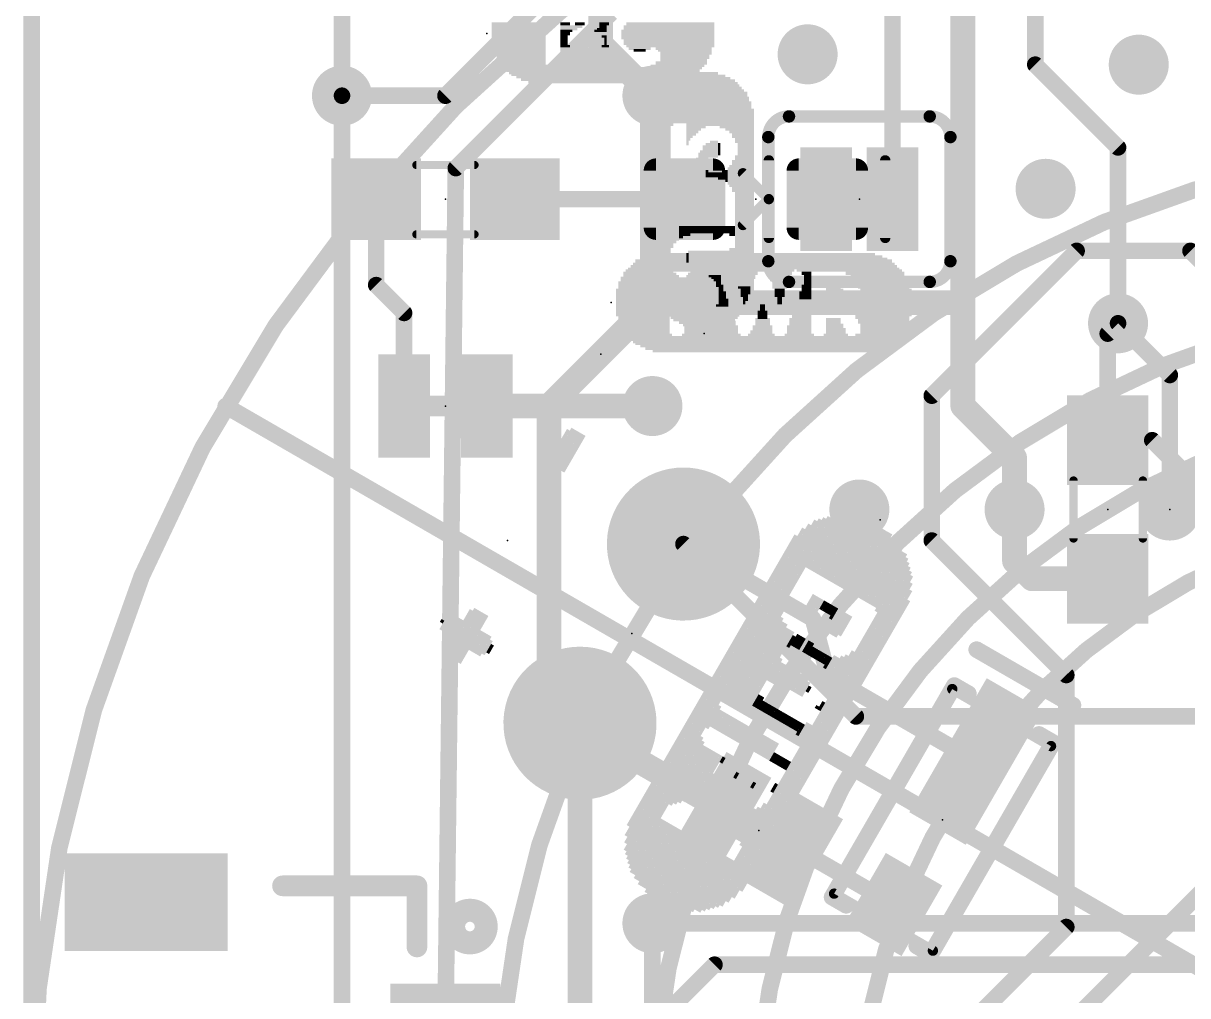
# Model space of a CAD drawing. Extents: x -32 to 75, y -41 to 41.
# Drawn here: x -0.1 to 14.19, y 20.7 to 32.64 of the extents above; entities that cross this region are included whole.
import ezdxf

# ---------------------------------------------------------------- set-up
doc = ezdxf.new("R2010")
doc.units = 0
for name, color, linetype in [('1', 12, 'CONTINUOUS'), ('16', 132, 'CONTINUOUS'), ('17', 110, 'CONTINUOUS'), ('18', 110, 'CONTINUOUS'), ('20', 31, 'CONTINUOUS'), ('21', 41, 'CONTINUOUS'), ('22', 40, 'CONTINUOUS'), ('23', 53, 'CONTINUOUS'), ('24', 53, 'CONTINUOUS'), ('51', 53, 'CONTINUOUS')]:
    doc.layers.add(name, color=color, linetype=linetype)

# ---------------------------------------------------------------- blocks, each defined once
blk = doc.blocks.new('ROUNDP')
at = {"const_width": 0.5}
blk.add_lwpolyline([(0, -0.25, 1), (0, 0.25, 1), (0, -0.25)], format="xyb", dxfattribs=at)
blk = doc.blocks.new('RECT')
blk.add_solid([(-0.5, -0.5), (0.5, -0.5), (-0.5, 0.5), (0.5, 0.5)])
blk = doc.blocks.new('RECT160000X160000R30')
at = {"const_width": 0.15}
blk.add_lwpolyline([(0.425, -0.35), (0.425, 0.35, 0.4142), (0.35, 0.425), (-0.35, 0.425, 0.4142), (-0.425, 0.35), (-0.425, -0.35, 0.4142), (-0.35, -0.425), (0.35, -0.425, 0.4142)], format="xyb", close=True, dxfattribs=at)
blk.add_solid([(-0.3754, -0.3754), (0.3754, -0.3754), (-0.3754, 0.3754), (0.3754, 0.3754)])
blk = doc.blocks.new('PIE')
at = {"const_width": 0.5}
blk.add_lwpolyline([(0, -0.25, 1), (0, 0.25, 1), (0, -0.25)], format="xyb", dxfattribs=at)
blk = doc.blocks.new('ROUNDV')
at = {"const_width": 0.5}
blk.add_lwpolyline([(0, -0.25, 1), (0, 0.25, 1), (0, -0.25)], format="xyb", dxfattribs=at)

msp = doc.modelspace()

# ---------------------------------------------------------------- linework, layer by layer
at = {"layer": '1'}
for points, const_width in [([(0, 40.64), (0, 0)], 0.2032), ([(6.985, 34.29), (6.985, 32.385)], 0.3048), ([(3.81, 31.75), (3.81, 33.44)], 0.2032), ([(7.62, 31.75), (6.985, 32.385)], 0.3048), ([(4.23, 29.425), (4.23, 30.48)], 0.2032), ([(5.93, 30.48), (8.013, 30.48)], 0.2032), ([(12.827, 29.845), (11.049, 28.067)], 0.2032), ([(14.224, 29.845), (12.827, 29.845)], 0.2032), ([(14.732, 29.337), (14.224, 29.845)], 0.2032), ([(4.572, 29.083), (4.23, 29.425)], 0.2032), ([(4.572, 27.94), (4.572, 29.083)], 0.2032), ([(13.335, 28.956), (13.208, 28.829)], 0.2032), ([(13.208, 27.52), (13.208, 28.829)], 0.2032), ([(11.049, 28.067), (11.049, 26.289)], 0.2032), ([(5.588, 27.94), (7.62, 27.94)], 0.3048), ([(13.755, 27.52), (13.208, 27.52)], 0.2032), ([(14.605, 26.67), (13.755, 27.52)], 0.2032), ([(12.065, 26.67), (12.065, 26.035)], 0.3048), ([(9.5897, 25.3286), (8.001, 26.2458)], 0.2032), ([(12.7, 24.638), (11.049, 26.289)], 0.2032), ([(12.28, 25.82), (12.065, 26.035)], 0.3048), ([(13.208, 25.82), (12.28, 25.82)], 0.3048), ([(9.7783, 24.6248), (9.5897, 25.3286)], 0.2032), ([(11.5946, 23.5762), (9.7783, 24.6248)], 0.2032), ([(12.7, 24.638), (12.7, 21.5444)], 0.2032), ([(6.731, 24.0461), (6.731, 20.32)], 0.3048), ([(6.731, 24.0461), (6.731, 24.0049)], 0.3048), ([(6.7461, 23.9898), (6.731, 24.0049)], 0.3048), ([(8.4872, 22.9846), (6.7461, 23.9898)], 0.3048), ([(9.4204, 22.4909), (9.3671, 22.4766)], 0.2032), ([(10.5811, 21.8207), (9.4204, 22.4909)], 0.2032), ([(14.351, 21.971), (12.7, 20.32)], 0.2032), ([(7.62, 21.59), (7.62, 20.32)], 0.2032), ([(12.7, 21.5444), (11.4756, 20.32)], 0.2032)]:
    msp.add_lwpolyline(points, dxfattribs=dict(at, const_width=const_width))
for points, const_width in [([(7.0389, 32.4389, 1), (6.9311, 32.3311)], 0.1524), ([(6.9088, 32.385, 1), (7.0612, 32.385)], 0.1524), ([(7.5661, 31.6961, 1), (7.6739, 31.8039)], 0.1524), ([(3.7592, 31.75, 1), (3.8608, 31.75)], 0.1016), ([(4.2808, 30.48, 1), (4.1792, 30.48)], 0.1016), ([(5.93, 30.5308, 1), (5.93, 30.4292)], 0.1016), ([(8.013, 30.4292, 1), (8.013, 30.5308)], 0.1016), ([(12.827, 29.8958, 1), (12.827, 29.7942)], 0.1016), ([(12.8629, 29.8091, 1), (12.7911, 29.8809)], 0.1016), ([(14.2599, 29.8809, 1), (14.1881, 29.8091)], 0.1016), ([(14.224, 29.7942, 1), (14.224, 29.8958)], 0.1016), ([(4.2659, 29.4609, 1), (4.1941, 29.3891)], 0.1016), ([(4.1792, 29.425, 1), (4.2808, 29.425)], 0.1016), ([(4.6228, 29.083, 1), (4.5212, 29.083)], 0.1016), ([(4.5361, 29.0471, 1), (4.6079, 29.1189)], 0.1016), ([(13.3709, 28.92, 1), (13.2991, 28.9919)], 0.1016), ([(13.2588, 28.829, 1), (13.1572, 28.829)], 0.1016), ([(13.1721, 28.8649, 1), (13.2439, 28.793)], 0.1016), ([(11.0998, 28.067, 1), (10.9982, 28.067)], 0.1016), ([(5.588, 28.0162, 1), (5.588, 27.8638)], 0.1524), ([(7.62, 27.8638, 1), (7.62, 28.0162)], 0.1524), ([(11.0131, 28.1029, 1), (11.0849, 28.0311)], 0.1016), ([(4.5212, 27.94, 1), (4.6228, 27.94)], 0.1016), ([(13.208, 27.5708, 1), (13.208, 27.4692)], 0.1016), ([(13.7909, 27.5559, 1), (13.7191, 27.484)], 0.1016), ([(13.755, 27.4692, 1), (13.755, 27.5707)], 0.1016), ([(13.1572, 27.52, 1), (13.2588, 27.52)], 0.1016), ([(12.1412, 26.67, 1), (11.9888, 26.67)], 0.1524), ([(8.0264, 26.2898, 1), (7.9756, 26.2018)], 0.1016), ([(11.0849, 26.3249, 1), (11.0131, 26.2531)], 0.1016), ([(10.9982, 26.289, 1), (11.0998, 26.289)], 0.1016), ([(12.1189, 26.0889, 1), (12.0111, 25.9811)], 0.1524), ([(11.9888, 26.035, 1), (12.1412, 26.035)], 0.1524), ([(12.28, 25.8962, 1), (12.28, 25.7438)], 0.1524), ([(12.2261, 25.7661, 1), (12.3339, 25.8739)], 0.1524), ([(13.208, 25.7438, 1), (13.208, 25.8962)], 0.1524), ([(9.6388, 25.3417, 1), (9.5407, 25.3154)], 0.1016), ([(9.5643, 25.2846, 1), (9.6151, 25.3726)], 0.1016), ([(9.8037, 24.6688, 1), (9.7529, 24.5808)], 0.1016), ([(12.7508, 24.638, 1), (12.6492, 24.638)], 0.1016), ([(12.6641, 24.6021, 1), (12.7359, 24.6739)], 0.1016), ([(9.7292, 24.6117, 1), (9.8274, 24.638)], 0.1016), ([(6.8072, 24.0461, 1), (6.6548, 24.0461)], 0.1524), ([(6.8072, 24.0461, 1), (6.6548, 24.0461)], 0.1524), ([(6.7849, 24.0588, 1), (6.6771, 23.951)], 0.1524), ([(6.6548, 24.0049, 1), (6.8072, 24.0049)], 0.1524), ([(6.7842, 24.0558, 1), (6.708, 23.9238)], 0.1524), ([(6.6922, 23.9359, 1), (6.8, 24.0437)], 0.1524), ([(11.5692, 23.5322, 1), (11.62, 23.6202)], 0.1016), ([(8.4491, 22.9186, 1), (8.5253, 23.0506)], 0.1524), ([(9.4458, 22.5349, 1), (9.395, 22.4469)], 0.1016), ([(9.4335, 22.4418, 1), (9.4072, 22.54)], 0.1016), ([(9.3539, 22.5257, 1), (9.3802, 22.4275)], 0.1016), ([(10.5557, 21.7767, 1), (10.6065, 21.8647)], 0.1016), ([(7.6708, 21.59, 1), (7.5692, 21.59)], 0.1016), ([(12.6492, 21.5444, 1), (12.7508, 21.5444)], 0.1016), ([(12.7359, 21.5085, 1), (12.6641, 21.5803)], 0.1016)]:
    msp.add_lwpolyline(points, format="xyb", dxfattribs=dict(at, const_width=const_width))
at = {"layer": '16'}
for points, const_width in [([(0, 40.64), (0, 0)], 0.2032), ([(11.43, 38.1), (5.08, 31.75)], 0.2032), ([(10.5664, 33.4264), (10.5664, 30.48)], 0.2032), ([(12.319, 33.401), (12.319, 32.131)], 0.2032), ([(11.43, 33.02), (11.43, 29.21)], 0.3048), ([(7.112, 32.766), (5.207, 30.861)], 0.2032), ([(13.335, 31.115), (12.319, 32.131)], 0.2032), ([(7.62, 31.75), (7.62, 29.21)], 0.3048), ([(3.81, 31.75), (3.81, 17.78)], 0.2032), ([(3.8101, 31.75), (3.81, 31.75)], 0.2032), ([(5.08, 31.75), (3.8101, 31.75)], 0.2032), ([(13.335, 31.115), (13.335, 28.956)], 0.2032), ([(5.207, 30.861), (5.08, 20.32)], 0.2032), ([(7.62, 29.21), (6.35, 27.94)], 0.3048), ([(11.43, 29.21), (7.62, 29.21)], 0.3048), ([(11.43, 29.21), (11.43, 27.94)], 0.3048), ([(13.97, 28.321), (13.335, 28.956)], 0.2032), ([(13.97, 28.321), (13.97, 26.67)], 0.2032), ([(6.35, 27.94), (6.35, 24.4271)], 0.3048), ([(7.62, 27.94), (6.35, 27.94)], 0.3048), ([(12.065, 27.305), (11.43, 27.94)], 0.3048), ([(12.065, 27.305), (12.065, 26.67)], 0.3048), ([(10.1168, 24.13), (8.001, 26.2458)], 0.2032), ([(6.731, 24.0461), (6.35, 24.4271)], 0.3048), ([(19.05, 24.13), (10.1168, 24.13)], 0.2032), ([(14.859, 21.59), (7.62, 21.59)], 0.2032), ([(8.382, 21.082), (7.62, 20.32)], 0.2032), ([(15.748, 21.082), (8.382, 21.082)], 0.2032)]:
    msp.add_lwpolyline(points, dxfattribs=dict(at, const_width=const_width))
for points, const_width in [([(12.3549, 32.1669, 1), (12.2831, 32.0951)], 0.1016), ([(12.2682, 32.131, 1), (12.3698, 32.131)], 0.1016), ([(7.6962, 31.75, 1), (7.5438, 31.75)], 0.1524), ([(3.8608, 31.75, 1), (3.7592, 31.75)], 0.1016), ([(3.7741, 31.7859, 1), (3.846, 31.714)], 0.1016), ([(3.8101, 31.8008, 1), (3.8101, 31.6992)], 0.1016), ([(3.846, 31.7141, 1), (3.7742, 31.7859)], 0.1016), ([(5.0441, 31.7859, 1), (5.1159, 31.7141)], 0.1016), ([(5.08, 31.6992, 1), (5.08, 31.8008)], 0.1016), ([(13.3858, 31.115, 1), (13.2842, 31.115)], 0.1016), ([(13.2991, 31.0791, 1), (13.3709, 31.1509)], 0.1016), ([(5.2578, 30.8604, 1), (5.1562, 30.8616)], 0.1016), ([(5.1711, 30.8969, 1), (5.2429, 30.8251)], 0.1016), ([(10.5156, 30.48, 1), (10.6172, 30.48)], 0.1016), ([(7.62, 29.2862, 1), (7.62, 29.1338)], 0.1524), ([(7.6739, 29.1561, 1), (7.5661, 29.2639)], 0.1524), ([(11.5062, 29.21, 1), (11.3538, 29.21)], 0.1524), ([(11.43, 29.1338, 1), (11.43, 29.2862)], 0.1524), ([(7.5438, 29.21, 1), (7.6962, 29.21)], 0.1524), ([(11.3538, 29.21, 1), (11.5062, 29.21)], 0.1524), ([(13.3709, 28.9919, 1), (13.2991, 28.92)], 0.1016), ([(13.2842, 28.956, 1), (13.3858, 28.956)], 0.1016), ([(14.0208, 28.321, 1), (13.9192, 28.321)], 0.1016), ([(13.9341, 28.285, 1), (14.0059, 28.3569)], 0.1016), ([(6.4262, 27.94, 1), (6.2738, 27.94)], 0.1524), ([(6.35, 28.0162, 1), (6.35, 27.8638)], 0.1524), ([(6.2961, 27.9939, 1), (6.4039, 27.8861)], 0.1524), ([(7.62, 27.8638, 1), (7.62, 28.0162)], 0.1524), ([(11.4839, 27.9939, 1), (11.3761, 27.8861)], 0.1524), ([(11.3538, 27.94, 1), (11.5062, 27.94)], 0.1524), ([(12.1412, 27.305, 1), (11.9888, 27.305)], 0.1524), ([(12.0111, 27.2511, 1), (12.1189, 27.3589)], 0.1524), ([(11.9888, 26.67, 1), (12.1412, 26.67)], 0.1524), ([(13.9192, 26.67, 1), (14.0208, 26.67)], 0.1016), ([(8.0369, 26.2817, 1), (7.9651, 26.2099)], 0.1016), ([(6.4039, 24.481, 1), (6.2961, 24.3733)], 0.1524), ([(6.2738, 24.4271, 1), (6.4262, 24.4271)], 0.1524), ([(6.6771, 23.9922, 1), (6.7849, 24.1)], 0.1524), ([(10.1168, 24.1808, 1), (10.1168, 24.0792)], 0.1016), ([(10.0809, 24.0941, 1), (10.1528, 24.1659)], 0.1016), ([(7.62, 21.6408, 1), (7.62, 21.5392)], 0.1016), ([(8.382, 21.1328, 1), (8.382, 21.0312)], 0.1016), ([(8.4179, 21.0461, 1), (8.3461, 21.1179)], 0.1016)]:
    msp.add_lwpolyline(points, format="xyb", dxfattribs=dict(at, const_width=const_width))
at = {"layer": '20', "const_width": 0.2032}
msp.add_lwpolyline([(0, 0), (0, 40.64)], dxfattribs=at)
at = {"layer": '21'}
for points, const_width in [([(17.78, 6.9843, 1), (17.78, 31.1157, 1), (17.78, 6.9843)], 0.2032), ([(10.5093, 30.9563, 1), (10.4458, 30.9563)], 0.0635), ([(10.4458, 30.0038, 1), (10.5093, 30.0038)], 0.0635), ([(17.78, 11.43, 1), (17.78, 26.67, 1), (17.78, 11.43)], 0.2032), ([(11.6249, 24.9937, 1), (11.5741, 24.9057)], 0.1016), ([(11.3503, 24.553, 1), (11.2995, 24.465)], 0.1016), ([(11.3689, 24.4836, 1), (11.2809, 24.5344)], 0.1016), ([(11.4727, 24.365, 1), (11.5235, 24.453)], 0.1016), ([(12.7563, 24.2232, 1), (12.8071, 24.3112)], 0.1016), ([(12.3895, 23.953, 1), (12.3387, 23.865)], 0.1016), ([(12.5813, 23.7836, 1), (12.4933, 23.8344)], 0.1016), ([(12.5119, 23.765, 1), (12.5627, 23.853)], 0.1016), ([(3.08, 22.1135, 1), (3.08, 21.9865)], 0.127), ([(4.7935, 22.05, 1), (4.6665, 22.05)], 0.127), ([(4.73, 21.9865, 1), (4.73, 22.1135)], 0.127), ([(9.8503, 21.9549, 1), (9.7995, 21.8669)], 0.1016), ([(5.38, 21.4086, 1), (5.38, 21.6914, 1), (5.38, 21.4086)], 0.4), ([(9.7809, 21.9363, 1), (9.8689, 21.8855)], 0.1016), ([(9.9727, 21.7669, 1), (10.0235, 21.8549)], 0.1016), ([(4.6665, 21.3, 1), (4.7935, 21.3)], 0.127), ([(10.8895, 21.3549, 1), (10.8387, 21.2669)], 0.1016), ([(11.0119, 21.1669, 1), (11.0627, 21.2549)], 0.1016), ([(10.9933, 21.2363, 1), (11.0813, 21.1855)], 0.1016)]:
    msp.add_lwpolyline(points, format="xyb", dxfattribs=dict(at, const_width=const_width))
for points, const_width in [([(10.4775, 30.9563), (10.4775, 30.0038)], 0.127), ([(11.5995, 24.9497), (12.7817, 24.2672)], 0.2032), ([(9.8249, 21.9109), (11.3249, 24.509)], 0.2032), ([(11.3249, 24.509), (11.4981, 24.409)], 0.2032), ([(12.3641, 23.909), (12.5373, 23.809)], 0.2032), ([(12.5373, 23.809), (11.0373, 21.2109)], 0.2032), ([(3.08, 22.05), (4.73, 22.05)], 0.254), ([(4.73, 22.05), (4.73, 21.3)], 0.254), ([(9.8249, 21.9109), (9.9981, 21.8109)], 0.2032), ([(11.0373, 21.2109), (10.8641, 21.3109)], 0.2032)]:
    msp.add_lwpolyline(points, dxfattribs=dict(at, const_width=const_width))
at = {"layer": '22'}
for points, const_width in [([(9.2964, 31.496, 0.4142), (9.0424, 31.242)], 0.1524), ([(9.2964, 31.5341, 1), (9.2964, 31.4579)], 0.0762), ([(9.2964, 31.4579, 1), (9.2964, 31.5341)], 0.0762), ([(11.2776, 31.242, 0.4142), (11.0236, 31.496)], 0.1524), ([(11.0236, 31.5341, 1), (11.0236, 31.4579)], 0.0762), ([(11.0236, 31.4579, 1), (11.0236, 31.5341)], 0.0762), ([(9.0805, 31.242, 1), (9.0043, 31.242)], 0.0762), ([(11.3157, 31.242, 1), (11.2395, 31.242)], 0.0762), ([(17.78, 6.9843, 1), (17.78, 31.1157, 1), (17.78, 6.9843)], 0.2032), ([(9.0043, 31.242, 1), (9.0805, 31.242)], 0.0762), ([(11.2395, 31.242, 1), (11.3157, 31.242)], 0.0762), ([(9.0424, 29.718, 0.4142), (9.2964, 29.464)], 0.1524), ([(9.0805, 29.718, 1), (9.0043, 29.718)], 0.0762), ([(9.0043, 29.718, 1), (9.0805, 29.718)], 0.0762), ([(11.0236, 29.464, 0.4142), (11.2776, 29.718)], 0.1524), ([(11.3157, 29.718, 1), (11.2395, 29.718)], 0.0762), ([(11.2395, 29.718, 1), (11.3157, 29.718)], 0.0762), ([(9.2964, 29.5021, 1), (9.2964, 29.4259)], 0.0762), ([(9.2964, 29.4259, 1), (9.2964, 29.5021)], 0.0762), ([(11.0236, 29.5021, 1), (11.0236, 29.4259)], 0.0762), ([(11.0236, 29.4259, 1), (11.0236, 29.5021)], 0.0762)]:
    msp.add_lwpolyline(points, format="xyb", dxfattribs=dict(at, const_width=const_width))
at = {"layer": '22', "const_width": 0.1524}
for points in [[(11.0236, 31.496), (9.2964, 31.496)], [(9.0424, 31.242), (9.0424, 29.718)], [(11.2776, 31.242), (11.2776, 29.718)], [(9.2964, 29.464), (11.0236, 29.464)]]:
    msp.add_lwpolyline(points, dxfattribs=at)
at = {"layer": '23'}
for p in [(5.588, 32.512), (5.08, 30.48), (8.89, 30.48), (7.112, 29.21), (5.08, 27.94), (13.208, 26.67), (8.9271, 22.7306), (11.1811, 22.86)]:
    msp.add_point(p, dxfattribs=at)
at = {"layer": '24'}
for p in [(10.16, 30.48), (8.255, 28.829), (6.985, 28.575), (13.97, 26.67), (10.414, 26.543), (5.842, 26.289), (7.366, 25.146)]:
    msp.add_point(p, dxfattribs=at)
at = {"layer": '51'}
for points, const_width in [([(17.78, 1.27, 1), (17.78, 36.83, 1), (17.78, 1.27)], 0.2032), ([(17.78, 6.985, 1), (17.78, 31.115, 1), (17.78, 6.985)], 0.2032), ([(9.0805, 30.9563, 1), (9.017, 30.9563)], 0.0635), ([(4.724, 30.9244, 1), (4.724, 30.8736)], 0.0508), ([(5.436, 30.8736, 1), (5.436, 30.9244)], 0.0508), ([(8.7537, 30.82, 1), (8.7088, 30.775)], 0.0635), ([(9.0805, 30.48, 1), (9.017, 30.48)], 0.0635), ([(9.017, 30.48, 1), (9.0805, 30.48)], 0.0635), ([(9.0712, 30.4575, 1), (9.0263, 30.5025)], 0.0635), ([(9.0263, 30.4575, 1), (9.0712, 30.5025)], 0.0635), ([(8.7088, 30.185, 1), (8.7537, 30.14)], 0.0635), ([(4.724, 30.0734, 1), (4.724, 30.0226)], 0.0508), ([(5.436, 30.0226, 1), (5.436, 30.0734)], 0.0508), ([(9.017, 30.0038, 1), (9.0805, 30.0038)], 0.0635), ([(17.78, 8.89, 1), (17.78, 29.21, 1), (17.78, 8.89)], 0.2032), ([(2.408, 27.984, 1), (2.3571, 27.896)], 0.1016), ([(17.78, 10.16, 1), (17.78, 27.94, 1), (17.78, 10.16)], 0.2032), ([(12.8144, 27.026, 1), (12.7636, 27.026)], 0.0508), ([(13.6654, 27.026, 1), (13.6146, 27.026)], 0.0508), ([(17.78, 11.43, 1), (17.78, 26.67, 1), (17.78, 11.43)], 0.2032), ([(12.7636, 26.314, 1), (12.8144, 26.314)], 0.0508), ([(13.6146, 26.314, 1), (13.6654, 26.314)], 0.0508), ([(11.3158, 24.4932, 1), (11.284, 24.4382)], 0.0635), ([(11.3274, 24.4498, 1), (11.2724, 24.4816)], 0.0635), ([(12.5398, 23.7498, 1), (12.4848, 23.7816)], 0.0635), ([(12.4964, 23.7382, 1), (12.5282, 23.7932)], 0.0635), ([(9.8658, 21.9817, 1), (9.834, 21.9267)], 0.0635), ([(9.8224, 21.9701, 1), (9.8774, 21.9384)], 0.0635), ([(11.0348, 21.2701, 1), (11.0898, 21.2384)], 0.0635), ([(11.0464, 21.2267, 1), (11.0782, 21.2817)], 0.0635)]:
    msp.add_lwpolyline(points, format="xyb", dxfattribs=dict(at, const_width=const_width))
for points, const_width in [([(9.0488, 30.9563), (9.0488, 30.48)], 0.127), ([(5.436, 30.899), (4.724, 30.899)], 0.1016), ([(9.0488, 30.48), (8.7313, 30.7975)], 0.127), ([(9.0488, 30.48), (8.7313, 30.1625)], 0.127), ([(9.0488, 30.48), (9.0488, 30.0038)], 0.127), ([(5.436, 30.048), (4.724, 30.048)], 0.1016), ([(17.78, 19.05), (2.3826, 27.94)], 0.2032), ([(12.789, 27.026), (12.789, 26.314)], 0.1016), ([(13.64, 27.026), (13.64, 26.314)], 0.1016), ([(9.8499, 21.9542), (11.2999, 24.4657)], 0.127), ([(11.2999, 24.4657), (12.5123, 23.7657)], 0.127), ([(12.5123, 23.7657), (11.0623, 21.2542)], 0.127), ([(11.0623, 21.2542), (9.8499, 21.9542)], 0.127)]:
    msp.add_lwpolyline(points, dxfattribs=dict(at, const_width=const_width))

# ---------------------------------------------------------------- block references
at = {"layer": '1'}
for p, xscale, rotation in [((4.23, 30.48), 1.1, 180), ((5.93, 30.48), 1.1, 180), ((13.208, 27.52), 1.1, 270), ((13.208, 25.82), 1.1, 270), ((10.5811, 21.8207), 0.8, 150)]:
    msp.add_blockref('RECT', p, dxfattribs=dict(at, xscale=xscale, rotation=rotation))
at = {"layer": '1', "rotation": 270}
for p in [(8.013, 30.48), (9.767, 30.48)]:
    msp.add_blockref('RECT160000X160000R30', p, dxfattribs=at)
at = {"layer": '1'}
for p, xscale, yscale in [((4.572, 27.94), 0.635, 1.27), ((5.588, 27.94), 0.635, 1.27), ((5.08, 27.94), 0.4064, 0.254)]:
    msp.add_blockref('RECT', p, dxfattribs=dict(at, xscale=xscale, yscale=yscale))
for p, xscale, yscale, rotation in [((11.5946, 23.5762), 0.8, 1.9, 150), ((8.4872, 22.9846), 0.635, 1.27, 150), ((9.3671, 22.4766), 0.635, 1.27, 150), ((8.9271, 22.7306), 0.4064, 0.254, 150), ((1.405, 21.85), 1.2, 2, 270), ((5.08, 20.55), 0.6, 1.35, 270)]:
    msp.add_blockref('RECT', p, dxfattribs=dict(at, xscale=xscale, yscale=yscale, rotation=rotation))
at = {"layer": '16'}
for name, p, xscale, yscale in [('RECT', (9.7536, 30.48), 0.635, 1.27), ('RECT', (10.5664, 30.48), 0.635, 1.27), ('PIE', (13.97, 26.67), 0.762, 0.762)]:
    msp.add_blockref(name, p, dxfattribs=dict(at, xscale=xscale, yscale=yscale))
at = {"layer": '17', "xscale": 1.8796, "yscale": 1.8796, "rotation": 60}
for p in [(8.001, 26.2458), (8.001, 26.2458), (6.731, 24.0461), (6.731, 24.0461)]:
    msp.add_blockref('ROUNDP', p, dxfattribs=at)
at = {"layer": '18', "xscale": 0.7366, "yscale": 0.7366}
for p in [(9.525, 32.258), (9.525, 32.258), (13.589, 32.131), (13.589, 32.131), (3.81, 31.75), (3.81, 31.75), (7.62, 31.75), (7.62, 31.75), (12.446, 30.607), (12.446, 30.607), (13.335, 28.956), (13.335, 28.956), (7.62, 27.94), (7.62, 27.94), (10.16, 26.67), (10.16, 26.67), (12.065, 26.67), (12.065, 26.67), (7.62, 21.59), (7.62, 21.59)]:
    msp.add_blockref('ROUNDV', p, dxfattribs=at)
at = {"layer": '21'}
for p, xscale, yscale in [((5.978, 32.632), 0.66, 0.04), ((5.978, 32.597), 0.66, 0.03), ((6.548, 32.632), 0.12, 0.04), ((6.623, 32.597), 0.27, 0.03), ((6.728, 32.632), 0.12, 0.04), ((7.028, 32.632), 0.12, 0.04), ((7.013, 32.597), 0.09, 0.03), ((7.823, 32.597), 1.11, 0.03), ((7.838, 32.632), 1.08, 0.04), ((5.978, 32.567), 0.66, 0.03), ((5.978, 32.547), 0.66, 0.03), ((5.978, 32.512), 0.66, 0.04), ((5.978, 32.477), 0.66, 0.03), ((5.978, 32.457), 0.66, 0.03), ((5.978, 32.427), 0.66, 0.03), ((6.593, 32.567), 0.21, 0.03), ((6.563, 32.547), 0.15, 0.03), ((6.548, 32.512), 0.12, 0.04), ((6.533, 32.477), 0.09, 0.03), ((6.533, 32.457), 0.09, 0.03), ((6.533, 32.427), 0.09, 0.03), ((6.968, 32.512), 0.18, 0.04), ((6.983, 32.547), 0.15, 0.03), ((6.998, 32.567), 0.12, 0.03), ((7.028, 32.477), 0.06, 0.03), ((7.043, 32.457), 0.03, 0.03), ((7.043, 32.427), 0.03, 0.03), ((7.808, 32.547), 1.14, 0.03), ((7.808, 32.512), 1.14, 0.04), ((7.808, 32.477), 1.14, 0.03), ((7.808, 32.457), 1.14, 0.03), ((7.823, 32.567), 1.11, 0.03), ((7.823, 32.427), 1.11, 0.03), ((5.978, 32.392), 0.66, 0.04), ((5.978, 32.357), 0.66, 0.03), ((5.993, 32.327), 0.63, 0.03), ((5.993, 32.307), 0.63, 0.03), ((6.533, 32.392), 0.09, 0.04), ((6.548, 32.357), 0.12, 0.03), ((6.788, 32.327), 0.6, 0.03), ((6.803, 32.307), 0.63, 0.03), ((7.043, 32.357), 0.09, 0.03), ((7.043, 32.392), 0.03, 0.04), ((7.823, 32.392), 1.11, 0.04), ((7.838, 32.357), 1.08, 0.03), ((7.463, 32.327), 0.27, 0.03), ((7.463, 32.307), 0.15, 0.03), ((8.003, 32.327), 0.69, 0.03), ((8.018, 32.307), 0.66, 0.03), ((5.993, 32.272), 0.63, 0.04), ((6.008, 32.237), 0.6, 0.03), ((6.008, 32.217), 0.6, 0.03), ((6.023, 32.187), 0.57, 0.03), ((6.023, 32.152), 0.57, 0.04), ((6.803, 32.272), 0.63, 0.04), ((6.818, 32.237), 0.66, 0.03), ((6.833, 32.217), 0.69, 0.03), ((6.848, 32.187), 0.72, 0.03), ((6.878, 32.152), 0.78, 0.04), ((7.973, 32.152), 0.63, 0.04), ((8.033, 32.272), 0.63, 0.04), ((8.018, 32.237), 0.6, 0.03), ((8.018, 32.217), 0.6, 0.03), ((8.003, 32.187), 0.57, 0.03), ((6.053, 32.117), 0.57, 0.03), ((7.013, 32.087), 2.43, 0.03), ((7.013, 32.057), 2.37, 0.03), ((7.013, 32.027), 2.31, 0.03), ((7.013, 32.007), 2.25, 0.03), ((6.893, 32.117), 0.87, 0.03), ((7.928, 32.117), 0.66, 0.03), ((7.013, 31.977), 2.13, 0.03), ((7.013, 31.947), 2.01, 0.03), ((7.013, 31.917), 1.83, 0.03), ((8.987, 29.72), 3.15, 0.04), ((8.987, 29.75), 3.03, 0.02), ((8.987, 29.775), 2.91, 0.03), ((8.987, 29.805), 2.73, 0.03), ((7.547, 29.57), 0.57, 0.04), ((7.922, 29.605), 1.26, 0.03), ((8.987, 29.63), 3.33, 0.02), ((8.987, 29.655), 3.27, 0.03), ((8.987, 29.685), 3.21, 0.03), ((8.372, 29.57), 0.24, 0.04), ((8.972, 29.605), 0.78, 0.03), ((8.762, 29.57), 0.3, 0.04), ((9.182, 29.57), 0.3, 0.04), ((10.037, 29.605), 1.29, 0.03), ((9.512, 29.57), 0.12, 0.04), ((10.352, 29.57), 0.72, 0.04), ((7.517, 29.45), 0.63, 0.04), ((7.532, 29.515), 0.6, 0.03), ((7.532, 29.485), 0.6, 0.03), ((7.547, 29.535), 0.57, 0.03), ((8.387, 29.535), 0.15, 0.03), ((8.402, 29.515), 0.12, 0.03), ((8.417, 29.485), 0.09, 0.03), ((8.432, 29.45), 0.06, 0.04), ((8.762, 29.535), 0.24, 0.03), ((8.762, 29.515), 0.24, 0.03), ((8.747, 29.485), 0.21, 0.03), ((8.762, 29.45), 0.18, 0.04), ((9.182, 29.535), 0.24, 0.03), ((9.182, 29.515), 0.24, 0.03), ((9.167, 29.485), 0.21, 0.03), ((9.182, 29.45), 0.18, 0.04), ((9.527, 29.535), 0.09, 0.03), ((9.527, 29.515), 0.09, 0.03), ((9.527, 29.485), 0.09, 0.03), ((9.527, 29.45), 0.09, 0.04), ((10.382, 29.535), 0.66, 0.03), ((10.412, 29.515), 0.66, 0.03), ((10.427, 29.485), 0.63, 0.03), ((10.457, 29.45), 0.63, 0.04), ((7.502, 29.365), 0.66, 0.03), ((7.502, 29.33), 0.66, 0.04), ((7.502, 29.295), 0.66, 0.03), ((7.517, 29.415), 0.63, 0.03), ((7.517, 29.395), 0.63, 0.03), ((8.102, 29.395), 0.18, 0.03), ((8.132, 29.365), 0.24, 0.03), ((8.132, 29.33), 0.24, 0.04), ((8.132, 29.295), 0.24, 0.03), ((8.447, 29.415), 0.09, 0.03), ((8.462, 29.395), 0.06, 0.03), ((8.462, 29.365), 0.06, 0.03), ((8.477, 29.33), 0.09, 0.04), ((8.477, 29.295), 0.09, 0.03), ((8.762, 29.415), 0.18, 0.03), ((8.747, 29.395), 0.15, 0.03), ((8.762, 29.365), 0.12, 0.03), ((8.762, 29.33), 0.12, 0.04), ((8.747, 29.295), 0.09, 0.03), ((9.182, 29.415), 0.18, 0.03), ((9.182, 29.395), 0.18, 0.03), ((9.182, 29.365), 0.12, 0.03), ((9.182, 29.33), 0.12, 0.04), ((9.182, 29.295), 0.12, 0.03), ((9.497, 29.33), 0.15, 0.04), ((9.497, 29.295), 0.15, 0.03), ((9.512, 29.415), 0.12, 0.03), ((9.512, 29.395), 0.12, 0.03), ((9.512, 29.365), 0.12, 0.03), ((9.842, 29.395), 0.18, 0.03), ((9.857, 29.365), 0.21, 0.03), ((9.872, 29.33), 0.24, 0.04), ((9.872, 29.295), 0.24, 0.03), ((10.457, 29.415), 0.63, 0.03), ((10.457, 29.395), 0.63, 0.03), ((10.487, 29.365), 0.63, 0.03), ((10.487, 29.33), 0.63, 0.04), ((10.487, 29.295), 0.63, 0.03), ((7.502, 29.265), 0.66, 0.03), ((7.502, 29.245), 0.66, 0.03), ((7.502, 29.21), 0.66, 0.04), ((7.502, 29.175), 0.66, 0.03), ((7.502, 29.155), 0.66, 0.03), ((8.132, 29.265), 0.24, 0.03), ((8.117, 29.245), 0.21, 0.03), ((8.477, 29.175), 0.15, 0.03), ((8.492, 29.155), 0.18, 0.03), ((8.477, 29.265), 0.09, 0.03), ((8.492, 29.245), 0.12, 0.03), ((8.492, 29.21), 0.12, 0.04), ((8.762, 29.265), 0.06, 0.03), ((8.762, 29.245), 0.06, 0.03), ((8.747, 29.21), 0.03, 0.04), ((8.972, 29.175), 0.06, 0.03), ((8.972, 29.155), 0.06, 0.03), ((9.182, 29.265), 0.06, 0.03), ((9.182, 29.245), 0.06, 0.03), ((9.182, 29.21), 0.06, 0.04), ((9.467, 29.155), 0.21, 0.03), ((9.482, 29.245), 0.18, 0.03), ((9.482, 29.21), 0.18, 0.04), ((9.482, 29.175), 0.18, 0.03), ((9.497, 29.265), 0.15, 0.03), ((9.857, 29.265), 0.21, 0.03), ((9.857, 29.245), 0.21, 0.03), ((10.457, 29.155), 0.69, 0.03), ((10.472, 29.21), 0.66, 0.04), ((10.472, 29.175), 0.66, 0.03), ((10.487, 29.265), 0.63, 0.03), ((10.487, 29.245), 0.63, 0.03), ((7.502, 29.125), 0.66, 0.03), ((7.502, 29.09), 0.66, 0.04), ((7.502, 29.055), 0.66, 0.03), ((7.517, 29.025), 0.63, 0.03), ((7.517, 29.005), 0.63, 0.03), ((8.312, 29.005), 0.6, 0.03), ((8.402, 29.025), 0.42, 0.03), ((8.447, 29.055), 0.33, 0.03), ((8.462, 29.09), 0.24, 0.04), ((8.477, 29.125), 0.21, 0.03), ((8.972, 29.005), 0.18, 0.03), ((8.972, 29.09), 0.12, 0.04), ((8.972, 29.055), 0.12, 0.03), ((8.972, 29.025), 0.12, 0.03), ((8.972, 29.125), 0.06, 0.03), ((9.437, 29.005), 0.27, 0.03), ((9.452, 29.055), 0.24, 0.03), ((9.452, 29.025), 0.24, 0.03), ((9.467, 29.125), 0.21, 0.03), ((9.467, 29.09), 0.21, 0.04), ((9.842, 29.005), 0.18, 0.03), ((10.442, 29.125), 0.72, 0.03), ((10.442, 29.09), 0.72, 0.04), ((10.457, 29.055), 0.69, 0.03), ((10.442, 29.025), 0.66, 0.03), ((10.457, 29.005), 0.63, 0.03), ((7.517, 28.97), 0.63, 0.04), ((7.532, 28.935), 0.6, 0.03), ((7.532, 28.915), 0.6, 0.03), ((7.547, 28.885), 0.57, 0.03), ((7.547, 28.85), 0.57, 0.04), ((8.327, 28.97), 0.63, 0.04), ((8.327, 28.935), 0.63, 0.03), ((8.342, 28.915), 0.66, 0.03), ((8.342, 28.885), 0.66, 0.03), ((8.342, 28.85), 0.66, 0.04), ((8.957, 28.85), 0.27, 0.04), ((8.972, 28.915), 0.24, 0.03), ((8.972, 28.885), 0.24, 0.03), ((8.972, 28.97), 0.18, 0.04), ((8.972, 28.935), 0.18, 0.03), ((9.422, 28.915), 0.3, 0.03), ((9.422, 28.885), 0.3, 0.03), ((9.422, 28.85), 0.3, 0.04), ((9.437, 28.97), 0.27, 0.04), ((9.437, 28.935), 0.27, 0.03), ((9.842, 28.97), 0.18, 0.04), ((9.857, 28.935), 0.21, 0.03), ((9.857, 28.915), 0.21, 0.03), ((9.872, 28.885), 0.24, 0.03), ((9.872, 28.85), 0.24, 0.04), ((10.457, 28.97), 0.63, 0.04), ((10.457, 28.935), 0.57, 0.03), ((10.457, 28.915), 0.57, 0.03), ((10.442, 28.885), 0.54, 0.03), ((10.442, 28.85), 0.54, 0.04), ((7.577, 28.815), 0.57, 0.03), ((8.987, 28.785), 3.33, 0.03), ((8.987, 28.755), 3.27, 0.03), ((8.987, 28.725), 3.21, 0.03), ((8.342, 28.815), 0.72, 0.03), ((8.957, 28.815), 0.33, 0.03), ((9.422, 28.815), 0.36, 0.03), ((9.872, 28.815), 0.3, 0.03), ((10.397, 28.815), 0.57, 0.03), ((8.987, 28.705), 3.15, 0.03), ((8.987, 28.675), 3.03, 0.03), ((8.987, 28.645), 2.91, 0.03), ((8.987, 28.615), 2.73, 0.03)]:
    msp.add_blockref('RECT', p, dxfattribs=dict(at, xscale=xscale, yscale=yscale))
at = {"layer": '22'}
for p, xscale, yscale, rotation in [((8.1, 31.634), 0.81, 0.03, 90), ((8.135, 31.649), 0.78, 0.04, 90), ((8.17, 31.664), 0.75, 0.03, 90), ((8.2, 31.679), 0.72, 0.03, 90), ((8.22, 31.694), 0.69, 0.03, 90), ((8.255, 31.694), 0.69, 0.04, 90), ((8.29, 31.709), 0.66, 0.03, 90), ((8.31, 31.709), 0.66, 0.03, 90), ((8.34, 31.709), 0.66, 0.03, 90), ((8.375, 31.709), 0.66, 0.04, 90), ((8.41, 31.709), 0.66, 0.03, 90), ((7.83, 30.464), 2.85, 0.03, 90), ((7.86, 31.649), 0.54, 0.03, 90), ((7.895, 31.679), 0.54, 0.04, 90), ((7.93, 31.679), 0.54, 0.03, 90), ((7.96, 31.694), 0.57, 0.03, 90), ((7.98, 31.694), 0.57, 0.03, 90), ((8.015, 31.709), 0.6, 0.04, 90), ((8.05, 31.574), 0.87, 0.03, 90), ((8.07, 31.604), 0.81, 0.03, 90), ((8.44, 31.694), 0.63, 0.03, 90), ((8.46, 31.679), 0.66, 0.03, 90), ((8.495, 31.679), 0.66, 0.04, 90), ((8.53, 31.649), 0.66, 0.03, 90), ((8.56, 31.649), 0.66, 0.03, 90), ((8.58, 31.619), 0.66, 0.03, 90), ((8.615, 31.589), 0.72, 0.04, 90), ((8.65, 31.544), 0.75, 0.03, 90), ((8.675, 30.464), 2.85, 0.02, 90), ((7.72, 30.464), 2.55, 0.03, 90), ((7.75, 30.464), 2.67, 0.03, 90), ((7.77, 30.464), 2.73, 0.03, 90), ((7.8, 30.464), 2.79, 0.03, 90), ((8.7, 30.464), 2.79, 0.03, 90), ((8.73, 30.464), 2.73, 0.03, 90), ((8.765, 30.464), 2.67, 0.04, 90), ((8.795, 30.464), 2.55, 0.02, 90), ((7.66, 30.464), 2.25, 0.03, 90), ((7.69, 30.464), 2.43, 0.03, 90), ((8.82, 30.464), 2.43, 0.03, 90), ((8.85, 30.464), 2.25, 0.03, 90), ((8.29, 31.064), 0.21, 0.03, 90), ((8.31, 31.079), 0.18, 0.03, 90), ((8.34, 31.094), 0.21, 0.03, 90), ((8.375, 31.094), 0.21, 0.04, 90), ((8.41, 31.094), 0.21, 0.03, 90), ((8.44, 31.094), 0.15, 0.03, 90), ((8.2, 30.869), 0.36, 0.03, 90), ((8.22, 30.899), 0.36, 0.03, 90), ((8.255, 30.929), 0.42, 0.04, 90), ((8.65, 30.014), 2.01, 0.03, 90), ((8.1, 30.749), 0.3, 0.03, 90), ((8.135, 30.779), 0.3, 0.04, 90), ((8.17, 30.824), 0.33, 0.03, 90), ((8.58, 30.764), 0.27, 0.03, 90), ((8.615, 30.764), 0.39, 0.04, 90), ((7.86, 30.569), 0.54, 0.03, 90), ((7.895, 30.569), 0.48, 0.04, 90), ((7.93, 30.569), 0.48, 0.03, 90), ((7.96, 30.569), 0.48, 0.03, 90), ((7.98, 30.569), 0.48, 0.03, 90), ((8.015, 30.569), 0.48, 0.04, 90), ((8.05, 30.584), 0.51, 0.03, 90), ((8.07, 30.689), 0.36, 0.03, 90), ((8.29, 30.794), 0.09, 0.03, 90), ((8.31, 30.779), 0.06, 0.03, 90), ((8.34, 30.779), 0.06, 0.03, 90), ((8.375, 30.779), 0.06, 0.04, 90), ((8.41, 30.779), 0.06, 0.03, 90), ((8.44, 30.764), 0.09, 0.03, 90), ((8.46, 30.764), 0.09, 0.03, 90), ((8.495, 30.779), 0.12, 0.04, 90), ((8.53, 30.764), 0.15, 0.03, 90), ((8.56, 30.764), 0.21, 0.03, 90), ((8.29, 30.434), 0.21, 0.03, 90), ((8.31, 30.434), 0.21, 0.03, 90), ((8.34, 30.449), 0.24, 0.03, 90), ((8.375, 30.449), 0.24, 0.04, 90), ((8.41, 30.434), 0.21, 0.03, 90), ((8.44, 30.419), 0.18, 0.03, 90), ((7.86, 30.029), 0.3, 0.03, 90), ((7.895, 30.044), 0.21, 0.04, 90), ((7.93, 30.059), 0.18, 0.03, 90), ((7.96, 30.074), 0.15, 0.03, 90), ((7.98, 30.074), 0.15, 0.03, 90), ((8.015, 30.089), 0.12, 0.04, 90), ((8.05, 30.089), 0.12, 0.03, 90), ((8.07, 30.089), 0.12, 0.03, 90), ((8.1, 30.104), 0.09, 0.03, 90), ((8.135, 30.104), 0.09, 0.04, 90), ((8.17, 30.104), 0.09, 0.03, 90), ((8.2, 30.104), 0.09, 0.03, 90), ((8.22, 30.104), 0.09, 0.03, 90), ((8.255, 30.104), 0.09, 0.04, 90), ((8.29, 30.104), 0.09, 0.03, 90), ((8.31, 30.104), 0.09, 0.03, 90), ((8.34, 30.104), 0.09, 0.03, 90), ((8.375, 30.104), 0.09, 0.04, 90), ((8.41, 30.104), 0.09, 0.03, 90), ((8.44, 30.104), 0.09, 0.03, 90), ((8.46, 30.104), 0.09, 0.03, 90), ((8.495, 30.104), 0.09, 0.04, 90), ((8.53, 30.104), 0.09, 0.03, 90), ((8.56, 30.104), 0.09, 0.03, 90), ((8.58, 30.089), 0.12, 0.03, 90), ((8.615, 30.089), 0.12, 0.04, 90), ((8.58, 29.429), 0.9, 0.03, 90), ((8.615, 29.429), 0.9, 0.04, 90), ((8.05, 29.759), 0.12, 0.03, 90), ((8.07, 29.759), 0.18, 0.03, 90), ((8.1, 29.369), 0.96, 0.03, 90), ((8.135, 29.369), 0.96, 0.04, 90), ((8.17, 29.369), 0.96, 0.03, 90), ((8.2, 29.369), 0.96, 0.03, 90), ((8.22, 29.369), 0.96, 0.03, 90), ((8.255, 29.369), 0.96, 0.04, 90), ((8.29, 29.369), 0.96, 0.03, 90), ((8.31, 29.369), 0.96, 0.03, 90), ((8.34, 29.369), 0.96, 0.03, 90), ((8.375, 29.369), 0.96, 0.04, 90), ((8.41, 29.369), 0.96, 0.03, 90), ((8.44, 29.384), 0.93, 0.03, 90), ((8.46, 29.384), 0.93, 0.03, 90), ((8.495, 29.384), 0.93, 0.04, 90), ((8.53, 29.399), 0.9, 0.03, 90), ((8.56, 29.399), 0.9, 0.03, 90), ((7.86, 29.324), 0.63, 0.03, 90), ((7.895, 29.279), 0.6, 0.04, 90), ((7.93, 29.264), 0.57, 0.03, 90), ((7.96, 29.234), 0.57, 0.03, 90), ((7.98, 29.234), 0.57, 0.03, 90), ((8.015, 29.219), 0.6, 0.04, 90), ((8.05, 29.234), 0.63, 0.03, 90), ((8.07, 29.249), 0.66, 0.03, 90), ((6.4689, 27.4411), 0.48, 0.04, 240), ((6.5136, 27.4384), 0.52, 0.04, 240), ((6.5382, 27.4011), 0.56, 0.04, 240), ((6.5728, 27.3811), 0.56, 0.04, 240), ((6.6075, 27.3611), 0.56, 0.04, 240), ((6.6521, 27.3584), 0.52, 0.04, 240), ((9.159, 25.4893), 2.52, 0.04, 240), ((9.2137, 25.504), 2.52, 0.04, 240), ((9.7083, 26.2807), 0.76, 0.04, 240), ((9.743, 26.2607), 0.76, 0.04, 240), ((9.7876, 26.258), 0.8, 0.04, 240), ((9.8222, 26.238), 0.8, 0.04, 240), ((9.8669, 26.2353), 0.84, 0.04, 240), ((9.9015, 26.2153), 0.84, 0.04, 240), ((9.9808, 26.1927), 0.88, 0.04, 240), ((8.4551, 24.5101), 4.68, 0.04, 240), ((8.4205, 24.5301), 4.52, 0.04, 240), ((8.3858, 24.5501), 4.36, 0.04, 240), ((8.4897, 24.4901), 4.76, 0.04, 240), ((8.5244, 24.4701), 4.84, 0.04, 240), ((9.9362, 26.1953), 0.84, 0.04, 240), ((10.0154, 26.1727), 0.88, 0.04, 240), ((10.0501, 26.1527), 0.88, 0.04, 240), ((10.0847, 26.1327), 0.88, 0.04, 240), ((10.1194, 26.1127), 0.88, 0.04, 240), ((10.154, 26.0927), 0.88, 0.04, 240), ((10.1886, 26.0727), 0.88, 0.04, 240), ((10.2233, 26.0527), 0.88, 0.04, 240), ((8.3512, 24.5701), 4.12, 0.04, 240), ((10.2579, 26.0327), 0.88, 0.04, 240), ((10.2926, 26.0127), 0.88, 0.04, 240), ((10.3272, 25.9927), 0.88, 0.04, 240), ((10.3518, 25.9553), 0.84, 0.04, 240), ((10.3865, 25.9353), 0.84, 0.04, 240), ((10.4211, 25.9153), 0.84, 0.04, 240), ((10.4458, 25.878), 0.8, 0.04, 240), ((10.4804, 25.858), 0.8, 0.04, 240), ((10.5051, 25.8207), 0.76, 0.04, 240), ((9.529, 23.8901), 4.92, 0.04, 240), ((10.5397, 25.8007), 0.76, 0.04, 240), ((10.5543, 25.7461), 0.76, 0.04, 240), ((9.5636, 23.8701), 4.84, 0.04, 240), ((9.5983, 23.8501), 4.76, 0.04, 240), ((9.6329, 23.8301), 4.68, 0.04, 240), ((9.6675, 23.8101), 4.52, 0.04, 240), ((9.7022, 23.7901), 4.36, 0.04, 240), ((9.5362, 25.5025), 0.28, 0.04, 240), ((9.5708, 25.4825), 0.28, 0.04, 240), ((9.6054, 25.4625), 0.28, 0.04, 240), ((5.2466, 25.1778), 0.6, 0.04, 240), ((5.2813, 25.1578), 0.68, 0.04, 240), ((5.3159, 25.1378), 0.68, 0.04, 240), ((8.9183, 24.9124), 1.2, 0.04, 240), ((9.7368, 23.7701), 4.12, 0.04, 240), ((9.6501, 25.4598), 0.24, 0.04, 240), ((9.7147, 25.4918), 0.12, 0.04, 240), ((9.7494, 25.4718), 0.12, 0.04, 240), ((9.784, 25.4518), 0.12, 0.04, 240), ((9.8379, 25.3052), 0.32, 0.04, 240), ((9.8186, 25.4318), 0.12, 0.04, 240), ((9.8433, 25.3945), 0.16, 0.04, 240), ((5.0734, 25.2778), 0.2, 0.04, 240), ((5.0388, 25.2978), 0.04, 0.04, 240), ((5.1081, 25.2578), 0.2, 0.04, 240), ((5.1427, 25.2378), 0.28, 0.04, 240), ((5.1774, 25.2178), 0.28, 0.04, 240), ((5.212, 25.1978), 0.28, 0.04, 240), ((5.3506, 25.1178), 0.68, 0.04, 240), ((5.3852, 25.0978), 0.68, 0.04, 240), ((5.4198, 25.0778), 0.68, 0.04, 240), ((8.9329, 24.8577), 1.12, 0.04, 240), ((8.9576, 24.8204), 1.08, 0.04, 240), ((9.8726, 25.2852), 0.32, 0.04, 240), ((9.9072, 25.2652), 0.32, 0.04, 240), ((9.9418, 25.2452), 0.32, 0.04, 240), ((9.9865, 25.2425), 0.28, 0.04, 240), ((5.4545, 25.0578), 0.28, 0.04, 240), ((5.4891, 25.0378), 0.28, 0.04, 240), ((8.9922, 24.8004), 1.08, 0.04, 240), ((9.0169, 24.7631), 1.04, 0.04, 240), ((9.0515, 24.7431), 1.04, 0.04, 240), ((9.0862, 24.7231), 1.04, 0.04, 240), ((5.5238, 25.0178), 0.28, 0.04, 240), ((5.5584, 24.9978), 0.28, 0.04, 240), ((5.5931, 24.9778), 0.2, 0.04, 240), ((5.6277, 24.9578), 0.12, 0.04, 240), ((9.3208, 25.0495), 0.16, 0.04, 240), ((9.3754, 25.0642), 0.16, 0.04, 240), ((9.4101, 25.0442), 0.16, 0.04, 240), ((9.4447, 25.0242), 0.16, 0.04, 240), ((9.4894, 25.0215), 0.2, 0.04, 240), ((9.514, 24.9842), 0.16, 0.04, 240), ((9.5486, 24.9642), 0.16, 0.04, 240), ((9.5733, 24.9268), 0.12, 0.04, 240), ((9.6079, 24.9068), 0.12, 0.04, 240), ((9.6426, 24.8868), 0.12, 0.04, 240), ((9.6772, 24.8668), 0.12, 0.04, 240), ((9.7118, 24.8468), 0.12, 0.04, 240), ((9.7465, 24.8268), 0.12, 0.04, 240), ((9.7711, 24.7895), 0.16, 0.04, 240), ((9.8158, 24.7868), 0.2, 0.04, 240), ((9.8751, 24.7295), 0.32, 0.04, 240), ((9.9443, 24.6895), 0.56, 0.04, 240), ((9.9097, 24.7095), 0.4, 0.04, 240), ((9.1208, 24.7031), 0.32, 0.04, 240), ((9.1454, 24.6658), 0.28, 0.04, 240), ((9.1801, 24.6458), 0.28, 0.04, 240), ((9.2247, 24.6431), 0.24, 0.04, 240), ((9.2594, 24.6231), 0.24, 0.04, 240), ((9.8404, 24.7495), 0.24, 0.04, 240), ((9.294, 24.6031), 0.24, 0.04, 240), ((9.3286, 24.5831), 0.24, 0.04, 240), ((9.3633, 24.5631), 0.24, 0.04, 240), ((9.3979, 24.5431), 0.24, 0.04, 240), ((9.4326, 24.5231), 0.24, 0.04, 240), ((9.4672, 24.5031), 0.24, 0.04, 240), ((9.4918, 24.4658), 0.2, 0.04, 240), ((9.5365, 24.4631), 0.08, 0.04, 240), ((8.9008, 24.3221), 0.16, 0.04, 240), ((8.9354, 24.3021), 0.16, 0.04, 240), ((8.9601, 24.2647), 0.12, 0.04, 240), ((8.9947, 24.2447), 0.12, 0.04, 240), ((9.6943, 24.2565), 0.12, 0.04, 240), ((8.369, 24.121), 0.32, 0.04, 240), ((8.4037, 24.101), 0.24, 0.04, 240), ((8.4383, 24.081), 0.24, 0.04, 240), ((8.473, 24.061), 0.24, 0.04, 240), ((8.5076, 24.041), 0.24, 0.04, 240), ((9.0294, 24.2247), 0.12, 0.04, 240), ((9.064, 24.2047), 0.12, 0.04, 240), ((9.0986, 24.1847), 0.12, 0.04, 240), ((9.1333, 24.1647), 0.12, 0.04, 240), ((9.1679, 24.1447), 0.12, 0.04, 240), ((9.2026, 24.1247), 0.12, 0.04, 240), ((9.2372, 24.1047), 0.12, 0.04, 240), ((9.6397, 24.2419), 0.04, 0.04, 240), ((8.5422, 24.021), 0.24, 0.04, 240), ((8.5769, 24.001), 0.24, 0.04, 240), ((8.6115, 23.981), 0.24, 0.04, 240), ((8.6462, 23.961), 0.24, 0.04, 240), ((8.6808, 23.941), 0.24, 0.04, 240), ((8.7154, 23.921), 0.24, 0.04, 240), ((8.7501, 23.901), 0.24, 0.04, 240), ((9.2718, 24.0847), 0.12, 0.04, 240), ((9.3065, 24.0647), 0.12, 0.04, 240), ((9.3411, 24.0447), 0.12, 0.04, 240), ((9.3758, 24.0247), 0.12, 0.04, 240), ((9.4104, 24.0047), 0.12, 0.04, 240), ((9.4351, 23.9674), 0.16, 0.04, 240), ((9.4943, 23.9101), 0.28, 0.04, 240), ((9.4797, 23.9647), 0.2, 0.04, 240), ((7.779, 23.0991), 1.8, 0.04, 240), ((8.7847, 23.881), 0.24, 0.04, 240), ((8.8194, 23.861), 0.24, 0.04, 240), ((8.854, 23.841), 0.24, 0.04, 240), ((8.8886, 23.821), 0.24, 0.04, 240), ((8.9233, 23.801), 0.24, 0.04, 240), ((8.9579, 23.781), 0.24, 0.04, 240), ((8.9926, 23.761), 0.24, 0.04, 240), ((7.7937, 23.0444), 1.8, 0.04, 240), ((8.0483, 23.4055), 0.84, 0.04, 240), ((8.093, 23.4028), 0.8, 0.04, 240), ((8.1376, 23.4001), 0.76, 0.04, 240), ((9.0272, 23.741), 0.24, 0.04, 240), ((9.0618, 23.721), 0.24, 0.04, 240), ((9.0965, 23.701), 0.24, 0.04, 240), ((8.1822, 23.3975), 0.72, 0.04, 240), ((8.2269, 23.3948), 0.68, 0.04, 240), ((8.2715, 23.3921), 0.64, 0.04, 240), ((8.3162, 23.3894), 0.6, 0.04, 240), ((8.4808, 23.5946), 0.08, 0.04, 240), ((9.1011, 23.629), 0.12, 0.04, 240), ((9.1358, 23.609), 0.12, 0.04, 240), ((9.1704, 23.589), 0.12, 0.04, 240), ((9.2051, 23.569), 0.12, 0.04, 240), ((9.2397, 23.549), 0.12, 0.04, 240), ((9.2743, 23.529), 0.12, 0.04, 240), ((8.6486, 23.4053), 0.08, 0.04, 240), ((8.6933, 23.4026), 0.2, 0.04, 240), ((8.7179, 23.3653), 0.24, 0.04, 240), ((8.7526, 23.3453), 0.24, 0.04, 240), ((8.7872, 23.3253), 0.24, 0.04, 240), ((8.3008, 23.2828), 0.32, 0.04, 240), ((8.3154, 23.2282), 0.24, 0.04, 240), ((8.8318, 23.3226), 0.2, 0.04, 240), ((8.8565, 23.2853), 0.08, 0.04, 240), ((9.1143, 23.2519), 0.12, 0.04, 240), ((8.3294, 23.0123), 0.36, 0.04, 240), ((8.364, 22.9923), 0.36, 0.04, 240), ((8.3401, 23.1909), 0.2, 0.04, 240), ((8.3547, 23.1362), 0.2, 0.04, 240), ((8.3886, 22.955), 0.32, 0.04, 240), ((8.4233, 22.935), 0.32, 0.04, 240), ((8.4579, 22.915), 0.32, 0.04, 240), ((8.4926, 22.895), 0.32, 0.04, 240), ((8.5272, 22.875), 0.32, 0.04, 240), ((8.8097, 22.8043), 0.48, 0.04, 240), ((8.8543, 22.8016), 0.6, 0.04, 240), ((7.5483, 22.5395), 0.76, 0.04, 240), ((8.5618, 22.855), 0.32, 0.04, 240), ((8.5965, 22.835), 0.32, 0.04, 240), ((8.6411, 22.8323), 0.36, 0.04, 240), ((8.6758, 22.8123), 0.36, 0.04, 240), ((8.7204, 22.8096), 0.4, 0.04, 240), ((8.7651, 22.8069), 0.44, 0.04, 240), ((7.583, 22.5195), 0.76, 0.04, 240), ((7.6076, 22.4822), 0.8, 0.04, 240), ((7.6422, 22.4622), 0.8, 0.04, 240), ((7.6669, 22.4248), 0.84, 0.04, 240), ((7.7015, 22.4048), 0.84, 0.04, 240), ((7.7362, 22.3848), 0.84, 0.04, 240), ((7.7608, 22.3475), 0.88, 0.04, 240), ((7.7954, 22.3275), 0.88, 0.04, 240), ((7.8301, 22.3075), 0.88, 0.04, 240), ((7.8647, 22.2875), 0.88, 0.04, 240), ((7.8994, 22.2675), 0.88, 0.04, 240), ((7.934, 22.2475), 0.88, 0.04, 240), ((7.9686, 22.2275), 0.88, 0.04, 240), ((8.0033, 22.2075), 0.88, 0.04, 240), ((8.0379, 22.1875), 0.88, 0.04, 240), ((8.0726, 22.1675), 0.88, 0.04, 240), ((8.1072, 22.1475), 0.88, 0.04, 240), ((8.1518, 22.1448), 0.84, 0.04, 240), ((8.1865, 22.1248), 0.84, 0.04, 240), ((8.2211, 22.1048), 0.84, 0.04, 240), ((8.2658, 22.1022), 0.8, 0.04, 240), ((8.3004, 22.0822), 0.8, 0.04, 240), ((8.3451, 22.0795), 0.76, 0.04, 240), ((8.3797, 22.0595), 0.76, 0.04, 240), ((8.4243, 22.0568), 0.72, 0.04, 240)]:
    msp.add_blockref('RECT', p, dxfattribs=dict(at, xscale=xscale, yscale=yscale, rotation=rotation))
at = {"layer": '51'}
for p, xscale, yscale, rotation in [((4.4998, 30.4749), 0.5001, 0.95, 180), ((5.6682, 30.4749), 0.5001, 0.95, 180), ((13.2131, 27.2581), 0.5001, 0.95, 270), ((13.2131, 26.0897), 0.5001, 0.95, 270), ((11.5811, 23.5528), 1.75, 0.7, 60), ((10.5811, 21.8207), 0.85, 0.7, 60)]:
    msp.add_blockref('RECT', p, dxfattribs=dict(at, xscale=xscale, yscale=yscale, rotation=rotation))

doc.saveas('drawing.dxf')
